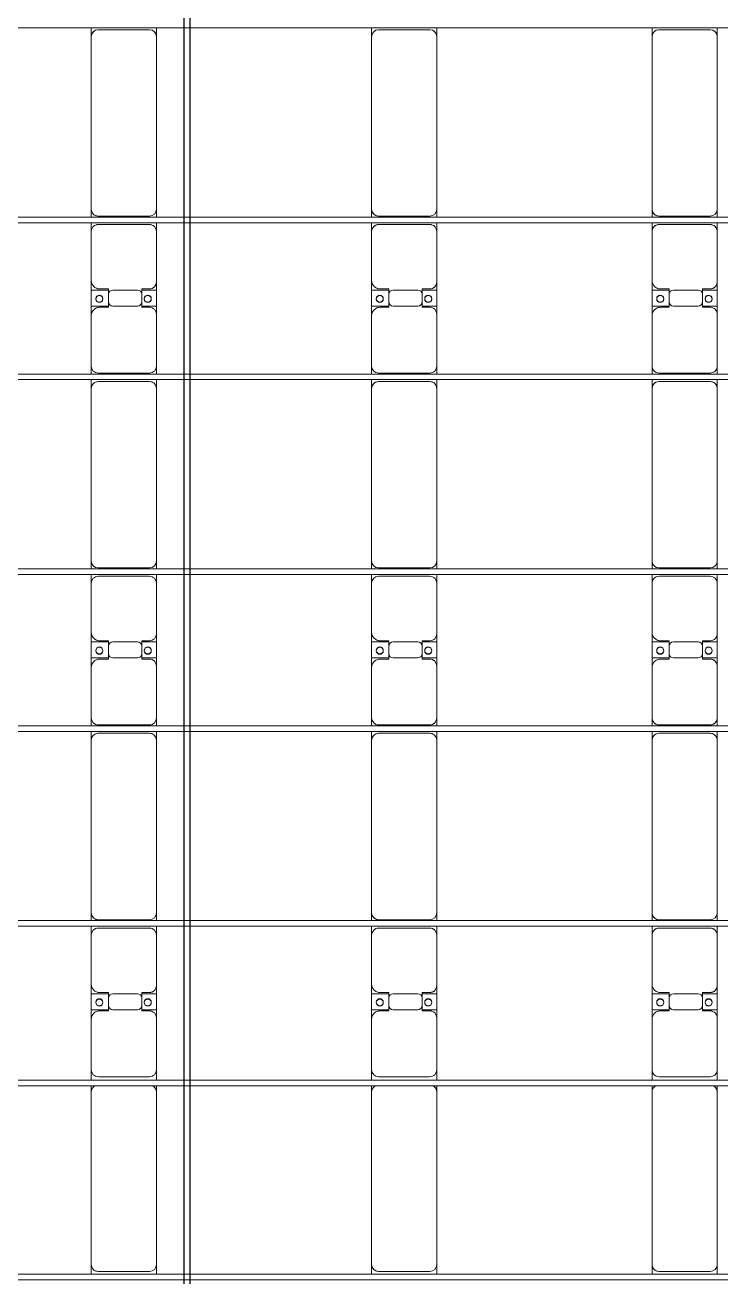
# Model space of a CAD drawing. Header units: millimetres. Extents: x -147246 to 112336, y -213734 to -86506.
# Drawn here: x -28820 to -23856, y -167387 to -158455 of the extents above; entities that cross this region are included whole.
import ezdxf

# ---------------------------------------------------------------- set-up
doc = ezdxf.new("R2010")
doc.units = ezdxf.units.MM
doc.layers.add('A-GENM', color=13, linetype='Continuous', lineweight=9)
doc.layers.add('S-BEAM', color=12, linetype='Continuous', lineweight=9)

# ---------------------------------------------------------------- blocks, each defined once
blk = doc.blocks.new('Dầm C52 - Dầm C52-18786-BỐ TRÍ KHUNG KẾT CẤU BÈ PIN 05')
at = {"layer": 'S-BEAM', "color": 1}
blk.add_line((-74474.3, 20), (74474.3, 20), dxfattribs=at)
blk = doc.blocks.new('Dầm C52 - Dầm C52-18787-BỐ TRÍ KHUNG KẾT CẤU BÈ PIN 05')
at = {"layer": 'S-BEAM', "color": 1}
for p, q in [((-74474.3, 20), (74474.3, 20)), ((74474.3, -20), (-74474.3, -20))]:
    blk.add_line(p, q, dxfattribs=at)
blk = doc.blocks.new('Dầm C52 - Dầm C52-18788-BỐ TRÍ KHUNG KẾT CẤU BÈ PIN 05')
at = {"layer": 'S-BEAM', "color": 1}
for p, q in [((-74474.3, 20), (74474.3, 20)), ((74474.3, -20), (-74474.3, -20))]:
    blk.add_line(p, q, dxfattribs=at)
blk = doc.blocks.new('Dầm C52 - Dầm C52-18789-BỐ TRÍ KHUNG KẾT CẤU BÈ PIN 05')
at = {"layer": 'S-BEAM', "color": 1}
for p, q in [((-74474.3, 20), (74474.3, 20)), ((74474.3, -20), (-74474.3, -20))]:
    blk.add_line(p, q, dxfattribs=at)
blk = doc.blocks.new('Dầm C52 - Dầm C52-18790-BỐ TRÍ KHUNG KẾT CẤU BÈ PIN 05')
at = {"layer": 'S-BEAM', "color": 1}
for p, q in [((-74474.3, 20), (74474.3, 20)), ((74474.3, -20), (-74474.3, -20))]:
    blk.add_line(p, q, dxfattribs=at)
blk = doc.blocks.new('Dai phao do pin - DẢI PHAO ĐỠ PIN-V35-BỐ TRÍ KHUNG KẾT CẤU BÈ PIN 05')
at = {"layer": 'A-GENM', "color": 7}
for p, q in [((34450.8, 241.6), (34519.7, 241.6)), ((34469.7, 191.6), (34469.7, -173.4)), ((35750.3, 241.6), (34519.7, 241.6)), ((35750.3, 241.6), (35795.8, 241.6)), ((35835.8, 241.6), (35909.7, 241.6)), ((35859.7, 191.6), (35859.7, -173.4)), ((36269.7, 241.6), (35909.7, 241.6)), ((36269.7, 241.6), (36452.2, 241.6)), ((36329.7, 118.2), (36329.7, 181.6)), ((36337.8, 241.6), (36520.3, 241.6)), ((36337.8, 118.2), (36337.8, 241.6)), ((36452.2, 241.6), (36452.2, 118.2)), ((36460.3, 181.6), (36460.3, 118.2)), ((36870.3, 241.6), (36520.3, 241.6)), ((36870.3, 241.6), (36933.2, 241.6)), ((36920.3, -173.4), (36920.3, 191.6)), ((36973.2, 241.6), (37029.7, 241.6)), ((36979.7, 191.6), (36979.7, -173.4)), ((38260.3, 241.6), (37029.7, 241.6)), ((38260.3, 241.6), (38323.2, 241.6)), ((38310.3, -173.4), (38310.3, 191.6)), ((38363.2, 241.6), (38419.7, 241.6)), ((38369.7, 191.6), (38369.7, -173.4)), ((38779.7, 241.6), (38419.7, 241.6)), ((38779.7, 241.6), (38962.2, 241.6)), ((38839.7, 118.2), (38839.7, 181.6)), ((38847.8, 241.6), (39030.3, 241.6)), ((38847.8, 118.2), (38847.8, 241.6)), ((38962.2, 241.6), (38962.2, 118.2)), ((38970.3, 181.6), (38970.3, 118.2)), ((39380.3, 241.6), (39030.3, 241.6)), ((39380.3, 241.6), (39443.2, 241.6)), ((39430.3, -173.4), (39430.3, 191.6)), ((39483.2, 241.6), (39539.7, 241.6)), ((39489.7, 191.6), (39489.7, -173.4)), ((40770.3, 241.6), (39539.7, 241.6)), ((40770.3, 241.6), (40833.2, 241.6)), ((40820.3, -173.4), (40820.3, 191.6)), ((40873.2, 241.6), (40929.7, 241.6)), ((40879.7, 191.6), (40879.7, -173.4)), ((41289.7, 241.6), (40929.7, 241.6)), ((41289.7, 241.6), (41472.2, 241.6)), ((41349.7, 118.2), (41349.7, 181.6)), ((41357.8, 241.6), (41540.3, 241.6)), ((41357.8, 118.2), (41357.8, 241.6)), ((41472.2, 241.6), (41472.2, 118.2)), ((41480.3, 181.6), (41480.3, 118.2)), ((41890.3, 241.6), (41540.3, 241.6)), ((41890.3, 241.6), (41953.2, 241.6)), ((41940.3, -173.4), (41940.3, 191.6)), ((41993.2, 241.6), (42049.7, 241.6)), ((41999.7, 191.6), (41999.7, -173.4)), ((43280.3, 241.6), (42049.7, 241.6)), ((43280.3, 241.6), (43343.2, 241.6)), ((43330.3, -173.4), (43330.3, 191.6)), ((36422.2, 118.2), (36329.7, 118.2)), ((36460.3, 118.2), (36367.8, 118.2)), ((38932.2, 118.2), (38839.7, 118.2)), ((38970.3, 118.2), (38877.8, 118.2)), ((41442.2, 118.2), (41349.7, 118.2)), ((41480.3, 118.2), (41387.8, 118.2)), ((36337.8, 88.2), (36337.8, -88.2)), ((36452.2, -88.2), (36452.2, 88.2)), ((38847.8, 88.2), (38847.8, -88.2)), ((38962.2, -88.2), (38962.2, 88.2)), ((41357.8, 88.2), (41357.8, -88.2)), ((41472.2, -88.2), (41472.2, 88.2)), ((36329.7, -173.4), (36329.7, -118.2)), ((36329.7, -118.2), (36422.2, -118.2)), ((36337.8, -223.4), (36337.8, -118.2)), ((36367.8, -118.2), (36460.3, -118.2)), ((36452.2, -118.2), (36452.2, -223.4)), ((36460.3, -118.2), (36460.3, -173.4)), ((38839.7, -173.4), (38839.7, -118.2)), ((38839.7, -118.2), (38932.2, -118.2)), ((38847.8, -223.4), (38847.8, -118.2)), ((38877.8, -118.2), (38970.3, -118.2)), ((38962.2, -118.2), (38962.2, -223.4)), ((38970.3, -118.2), (38970.3, -173.4)), ((41349.7, -173.4), (41349.7, -118.2)), ((41349.7, -118.2), (41442.2, -118.2)), ((41357.8, -223.4), (41357.8, -118.2)), ((41387.8, -118.2), (41480.3, -118.2)), ((41472.2, -118.2), (41472.2, -223.4)), ((41480.3, -118.2), (41480.3, -173.4)), ((34519.7, -223.4), (34450.8, -223.4)), ((34519.7, -223.4), (35750.3, -223.4)), ((35795.8, -223.4), (35750.3, -223.4)), ((35909.7, -223.4), (35835.8, -223.4)), ((35909.7, -223.4), (36279.7, -223.4)), ((36452.2, -223.4), (36279.7, -223.4)), ((36510.3, -223.4), (36337.8, -223.4)), ((36510.3, -223.4), (36870.3, -223.4)), ((36933.2, -223.4), (36870.3, -223.4)), ((37029.7, -223.4), (36973.2, -223.4)), ((37029.7, -223.4), (38260.3, -223.4)), ((38323.2, -223.4), (38260.3, -223.4)), ((38419.7, -223.4), (38363.2, -223.4)), ((38419.7, -223.4), (38789.7, -223.4)), ((38962.2, -223.4), (38791.2, -223.4)), ((39020.3, -223.4), (38847.8, -223.4)), ((39020.3, -223.4), (39380.3, -223.4)), ((39443.2, -223.4), (39380.3, -223.4)), ((39539.7, -223.4), (39483.2, -223.4)), ((39539.7, -223.4), (40770.3, -223.4)), ((40833.2, -223.4), (40770.3, -223.4)), ((40929.7, -223.4), (40873.2, -223.4)), ((40929.7, -223.4), (41299.7, -223.4)), ((41472.2, -223.4), (41299.7, -223.4)), ((41530.3, -223.4), (41357.8, -223.4)), ((41530.3, -223.4), (41890.3, -223.4)), ((41953.2, -223.4), (41890.3, -223.4)), ((42049.7, -223.4), (41993.2, -223.4)), ((42049.7, -223.4), (43280.3, -223.4)), ((43343.2, -223.4), (43280.3, -223.4))]:
    blk.add_line(p, q, dxfattribs=at)
for centre, radius, start, end in [((34519.7, 191.6), 50, 90, 180), ((34519.7, 191.6), 50, 105, 180), ((35750.3, 191.6), 50, 30, 90), ((35750.3, 191.6), 50, 30, 90), ((35909.7, 191.6), 50, 90, 180), ((35909.7, 191.6), 50, 135, 180), ((36269.7, 181.6), 60, 360, 90), ((36269.7, 181.6), 60, 360, 30), ((36388.6, 183.2), 25, 0, 180), ((36388.6, 183.2), 25, 180, 0), ((36391.4, 183.2), 25, 0, 180), ((36391.4, 183.2), 25, 180, 0), ((36520.3, 181.6), 60, 90, 180), ((36520.3, 181.6), 60, 150, 180), ((36870.3, 191.6), 50, 0, 90), ((36870.3, 191.6), 50, 0, 45), ((37029.7, 191.6), 50, 90, 180), ((37029.7, 191.6), 50, 105, 180), ((38260.3, 191.6), 50, 360, 90), ((38260.3, 191.6), 50, 15, 90), ((38419.7, 191.6), 50, 90, 180), ((38419.7, 191.6), 50, 135, 180), ((38779.7, 181.6), 60, 360, 90), ((38779.7, 181.6), 60, 360, 30), ((38898.6, 183.2), 25, 0, 180), ((38898.6, 183.2), 25, 180, 360), ((38901.4, 183.2), 25, 360, 180), ((38901.4, 183.2), 25, 180, 360), ((39030.3, 181.6), 60, 90, 180), ((39030.3, 181.6), 60, 150, 180), ((39380.3, 191.6), 50, 0, 90), ((39380.3, 191.6), 50, 0, 45), ((39539.7, 191.6), 50, 90, 180), ((39539.7, 191.6), 50, 105, 180), ((40770.3, 191.6), 50, 0, 90), ((40770.3, 191.6), 50, 15, 90), ((40929.7, 191.6), 50, 90, 180), ((40929.7, 191.6), 50, 135, 180), ((41289.7, 181.6), 60, 360, 90), ((41289.7, 181.6), 60, 360, 30), ((41408.6, 183.2), 25, 0, 180), ((41408.6, 183.2), 25, 180, 0), ((41411.4, 183.2), 25, 0, 180), ((41411.4, 183.2), 25, 180, 0), ((41540.3, 181.6), 60, 90, 180), ((41540.3, 181.6), 60, 150, 180), ((41890.3, 191.6), 50, 360, 90), ((41890.3, 191.6), 50, 360, 45), ((42049.7, 191.6), 50, 90, 180), ((42049.7, 191.6), 50, 105, 180), ((43280.3, 191.6), 50, 360, 90), ((43280.3, 191.6), 50, 15, 90), ((36367.8, 88.2), 30, 90, 180), ((36422.2, 88.2), 30, 0, 90), ((38877.8, 88.2), 30, 90, 180), ((38932.2, 88.2), 30, 0, 90), ((41387.8, 88.2), 30, 90, 180), ((41442.2, 88.2), 30, 0, 90), ((36367.8, -88.2), 30, 180, 270), ((36422.2, -88.2), 30, 270, 360), ((38877.8, -88.2), 30, 180, 270), ((38932.2, -88.2), 30, 270, 0), ((41387.8, -88.2), 30, 180, 270), ((41442.2, -88.2), 30, 270, 0), ((34519.7, -173.4), 50, 180, 270), ((34519.7, -173.4), 50, 180, 270), ((35909.7, -173.4), 50, 180, 270), ((35909.7, -173.4), 50, 180, 225), ((36279.7, -173.4), 50, 270, 360), ((36279.7, -173.4), 50, 315, 0), ((36388.6, -161.8), 25, 0, 180), ((36388.6, -161.8), 25, 180, 0), ((36391.4, -161.8), 25, 0, 180), ((36391.4, -161.8), 25, 180, 0), ((36510.3, -173.4), 50, 180, 270), ((36510.3, -173.4), 50, 180, 225), ((36870.3, -173.4), 50, 270, 0), ((36870.3, -173.4), 50, 315, 360), ((37029.7, -173.4), 50, 180, 270), ((37029.7, -173.4), 50, 180, 270), ((38260.3, -173.4), 50, 270, 360), ((38260.3, -173.4), 50, 285, 360), ((38419.7, -173.4), 50, 180, 270), ((38419.7, -173.4), 50, 180, 225), ((38789.7, -173.4), 50, 270, 0), ((38789.7, -173.4), 50, 315, 0), ((38898.6, -161.8), 25, 360, 180), ((38898.6, -161.8), 25, 180, 360), ((38901.4, -161.8), 25, 0, 180), ((38901.4, -161.8), 25, 180, 360), ((39020.3, -173.4), 50, 180, 270), ((39020.3, -173.4), 50, 180, 225), ((39380.3, -173.4), 50, 270, 0), ((39380.3, -173.4), 50, 315, 0), ((39539.7, -173.4), 50, 180, 270), ((39539.7, -173.4), 50, 180, 270), ((40770.3, -173.4), 50, 270, 360), ((40770.3, -173.4), 50, 285, 0), ((40929.7, -173.4), 50, 180, 270), ((40929.7, -173.4), 50, 180, 225), ((41299.7, -173.4), 50, 270, 360), ((41299.7, -173.4), 50, 315, 0), ((41408.6, -161.8), 25, 360, 180), ((41408.6, -161.8), 25, 180, 360), ((41411.4, -161.8), 25, 0, 180), ((41411.4, -161.8), 25, 180, 0), ((41530.3, -173.4), 50, 180, 270), ((41530.3, -173.4), 50, 180, 225), ((41890.3, -173.4), 50, 270, 0), ((41890.3, -173.4), 50, 315, 0), ((42049.7, -173.4), 50, 180, 270), ((42049.7, -173.4), 50, 180, 270), ((43280.3, -173.4), 50, 270, 360), ((43280.3, -173.4), 50, 285, 360), ((35750.3, -173.4), 50, 270, 330), ((35750.3, -173.4), 50, 285, 330)]:
    blk.add_arc(centre, radius, start, end, dxfattribs=at)
blk = doc.blocks.new('Dai phao do pin - DẢI PHAO ĐỠ PIN-V36-BỐ TRÍ KHUNG KẾT CẤU BÈ PIN 05')
at = {"layer": 'A-GENM', "color": 7}
for p, q in [((34450.8, 241.6), (34519.7, 241.6)), ((34469.7, 191.6), (34469.7, -173.4)), ((35750.3, 241.6), (34519.7, 241.6)), ((35750.3, 241.6), (35795.8, 241.6)), ((35835.8, 241.6), (35909.7, 241.6)), ((35859.7, 191.6), (35859.7, -173.4)), ((36269.7, 241.6), (35909.7, 241.6)), ((36269.7, 241.6), (36452.2, 241.6)), ((36329.7, 118.2), (36329.7, 181.6)), ((36337.8, 241.6), (36520.3, 241.6)), ((36337.8, 118.2), (36337.8, 241.6)), ((36452.2, 241.6), (36452.2, 118.2)), ((36460.3, 181.6), (36460.3, 118.2)), ((36870.3, 241.6), (36520.3, 241.6)), ((36870.3, 241.6), (36933.2, 241.6)), ((36920.3, -173.4), (36920.3, 191.6)), ((36973.2, 241.6), (37029.7, 241.6)), ((36979.7, 191.6), (36979.7, -173.4)), ((38260.3, 241.6), (37029.7, 241.6)), ((38260.3, 241.6), (38323.2, 241.6)), ((38310.3, -173.4), (38310.3, 191.6)), ((38363.2, 241.6), (38419.7, 241.6)), ((38369.7, 191.6), (38369.7, -173.4)), ((38779.7, 241.6), (38419.7, 241.6)), ((38779.7, 241.6), (38962.2, 241.6)), ((38839.7, 118.2), (38839.7, 181.6)), ((38847.8, 241.6), (39030.3, 241.6)), ((38847.8, 118.2), (38847.8, 241.6)), ((38962.2, 241.6), (38962.2, 118.2)), ((38970.3, 181.6), (38970.3, 118.2)), ((39380.3, 241.6), (39030.3, 241.6)), ((39380.3, 241.6), (39443.2, 241.6)), ((39430.3, -173.4), (39430.3, 191.6)), ((39483.2, 241.6), (39539.7, 241.6)), ((39489.7, 191.6), (39489.7, -173.4)), ((40770.3, 241.6), (39539.7, 241.6)), ((40770.3, 241.6), (40833.2, 241.6)), ((40820.3, -173.4), (40820.3, 191.6)), ((40873.2, 241.6), (40929.7, 241.6)), ((40879.7, 191.6), (40879.7, -173.4)), ((41289.7, 241.6), (40929.7, 241.6)), ((41289.7, 241.6), (41472.2, 241.6)), ((41349.7, 118.2), (41349.7, 181.6)), ((41357.8, 241.6), (41540.3, 241.6)), ((41357.8, 118.2), (41357.8, 241.6)), ((41472.2, 241.6), (41472.2, 118.2)), ((41480.3, 181.6), (41480.3, 118.2)), ((41890.3, 241.6), (41540.3, 241.6)), ((41890.3, 241.6), (41953.2, 241.6)), ((41940.3, -173.4), (41940.3, 191.6)), ((41993.2, 241.6), (42049.7, 241.6)), ((41999.7, 191.6), (41999.7, -173.4)), ((43280.3, 241.6), (42049.7, 241.6)), ((43280.3, 241.6), (43343.2, 241.6)), ((43330.3, -173.4), (43330.3, 191.6)), ((36422.2, 118.2), (36329.7, 118.2)), ((36460.3, 118.2), (36367.8, 118.2)), ((38932.2, 118.2), (38839.7, 118.2)), ((38970.3, 118.2), (38877.8, 118.2)), ((41442.2, 118.2), (41349.7, 118.2)), ((41480.3, 118.2), (41387.8, 118.2)), ((36337.8, 88.2), (36337.8, -88.2)), ((36452.2, -88.2), (36452.2, 88.2)), ((38847.8, 88.2), (38847.8, -88.2)), ((38962.2, -88.2), (38962.2, 88.2)), ((41357.8, 88.2), (41357.8, -88.2)), ((41472.2, -88.2), (41472.2, 88.2)), ((36329.7, -173.4), (36329.7, -118.2)), ((36329.7, -118.2), (36422.2, -118.2)), ((36337.8, -223.4), (36337.8, -118.2)), ((36367.8, -118.2), (36460.3, -118.2)), ((36452.2, -118.2), (36452.2, -223.4)), ((36460.3, -118.2), (36460.3, -173.4)), ((38839.7, -173.4), (38839.7, -118.2)), ((38839.7, -118.2), (38932.2, -118.2)), ((38847.8, -223.4), (38847.8, -118.2)), ((38877.8, -118.2), (38970.3, -118.2)), ((38962.2, -118.2), (38962.2, -223.4)), ((38970.3, -118.2), (38970.3, -173.4)), ((41349.7, -173.4), (41349.7, -118.2)), ((41349.7, -118.2), (41442.2, -118.2)), ((41357.8, -223.4), (41357.8, -118.2)), ((41387.8, -118.2), (41480.3, -118.2)), ((41472.2, -118.2), (41472.2, -223.4)), ((41480.3, -118.2), (41480.3, -173.4)), ((34519.7, -223.4), (34450.8, -223.4)), ((34519.7, -223.4), (35750.3, -223.4)), ((35795.8, -223.4), (35750.3, -223.4)), ((35909.7, -223.4), (35835.8, -223.4)), ((35909.7, -223.4), (36279.7, -223.4)), ((36452.2, -223.4), (36279.7, -223.4)), ((36510.3, -223.4), (36337.8, -223.4)), ((36510.3, -223.4), (36870.3, -223.4)), ((36933.2, -223.4), (36870.3, -223.4)), ((37029.7, -223.4), (36973.2, -223.4)), ((37029.7, -223.4), (38260.3, -223.4)), ((38323.2, -223.4), (38260.3, -223.4)), ((38419.7, -223.4), (38363.2, -223.4)), ((38419.7, -223.4), (38789.7, -223.4)), ((38962.2, -223.4), (38791.2, -223.4)), ((39020.3, -223.4), (38847.8, -223.4)), ((39020.3, -223.4), (39380.3, -223.4)), ((39443.2, -223.4), (39380.3, -223.4)), ((39539.7, -223.4), (39483.2, -223.4)), ((39539.7, -223.4), (40770.3, -223.4)), ((40833.2, -223.4), (40770.3, -223.4)), ((40929.7, -223.4), (40873.2, -223.4)), ((40929.7, -223.4), (41299.7, -223.4)), ((41472.2, -223.4), (41299.7, -223.4)), ((41530.3, -223.4), (41357.8, -223.4)), ((41530.3, -223.4), (41890.3, -223.4)), ((41953.2, -223.4), (41890.3, -223.4)), ((42049.7, -223.4), (41993.2, -223.4)), ((42049.7, -223.4), (43280.3, -223.4)), ((43343.2, -223.4), (43280.3, -223.4))]:
    blk.add_line(p, q, dxfattribs=at)
for centre, radius, start, end in [((34519.7, 191.6), 50, 90, 180), ((34519.7, 191.6), 50, 105, 180), ((35750.3, 191.6), 50, 30, 90), ((35750.3, 191.6), 50, 30, 90), ((35909.7, 191.6), 50, 90, 180), ((35909.7, 191.6), 50, 135, 180), ((36269.7, 181.6), 60, 360, 90), ((36269.7, 181.6), 60, 360, 30), ((36388.6, 183.2), 25, 0, 180), ((36388.6, 183.2), 25, 180, 0), ((36391.4, 183.2), 25, 0, 180), ((36391.4, 183.2), 25, 180, 0), ((36520.3, 181.6), 60, 90, 180), ((36520.3, 181.6), 60, 150, 180), ((36870.3, 191.6), 50, 0, 90), ((36870.3, 191.6), 50, 0, 45), ((37029.7, 191.6), 50, 90, 180), ((37029.7, 191.6), 50, 105, 180), ((38260.3, 191.6), 50, 360, 90), ((38260.3, 191.6), 50, 15, 90), ((38419.7, 191.6), 50, 90, 180), ((38419.7, 191.6), 50, 135, 180), ((38779.7, 181.6), 60, 360, 90), ((38779.7, 181.6), 60, 360, 30), ((38898.6, 183.2), 25, 0, 180), ((38898.6, 183.2), 25, 180, 360), ((38901.4, 183.2), 25, 360, 180), ((38901.4, 183.2), 25, 180, 360), ((39030.3, 181.6), 60, 90, 180), ((39030.3, 181.6), 60, 150, 180), ((39380.3, 191.6), 50, 0, 90), ((39380.3, 191.6), 50, 0, 45), ((39539.7, 191.6), 50, 90, 180), ((39539.7, 191.6), 50, 105, 180), ((40770.3, 191.6), 50, 0, 90), ((40770.3, 191.6), 50, 15, 90), ((40929.7, 191.6), 50, 90, 180), ((40929.7, 191.6), 50, 135, 180), ((41289.7, 181.6), 60, 360, 90), ((41289.7, 181.6), 60, 360, 30), ((41408.6, 183.2), 25, 0, 180), ((41408.6, 183.2), 25, 180, 0), ((41411.4, 183.2), 25, 0, 180), ((41411.4, 183.2), 25, 180, 0), ((41540.3, 181.6), 60, 90, 180), ((41540.3, 181.6), 60, 150, 180), ((41890.3, 191.6), 50, 360, 90), ((41890.3, 191.6), 50, 360, 45), ((42049.7, 191.6), 50, 90, 180), ((42049.7, 191.6), 50, 105, 180), ((43280.3, 191.6), 50, 360, 90), ((43280.3, 191.6), 50, 15, 90), ((36367.8, 88.2), 30, 90, 180), ((36422.2, 88.2), 30, 0, 90), ((38877.8, 88.2), 30, 90, 180), ((38932.2, 88.2), 30, 0, 90), ((41387.8, 88.2), 30, 90, 180), ((41442.2, 88.2), 30, 0, 90), ((36367.8, -88.2), 30, 180, 270), ((36422.2, -88.2), 30, 270, 360), ((38877.8, -88.2), 30, 180, 270), ((38932.2, -88.2), 30, 270, 0), ((41387.8, -88.2), 30, 180, 270), ((41442.2, -88.2), 30, 270, 0), ((34519.7, -173.4), 50, 180, 270), ((34519.7, -173.4), 50, 180, 270), ((35909.7, -173.4), 50, 180, 270), ((35909.7, -173.4), 50, 180, 225), ((36279.7, -173.4), 50, 270, 360), ((36279.7, -173.4), 50, 315, 0), ((36388.6, -161.8), 25, 0, 180), ((36388.6, -161.8), 25, 180, 0), ((36391.4, -161.8), 25, 0, 180), ((36391.4, -161.8), 25, 180, 0), ((36510.3, -173.4), 50, 180, 270), ((36510.3, -173.4), 50, 180, 225), ((36870.3, -173.4), 50, 270, 0), ((36870.3, -173.4), 50, 315, 360), ((37029.7, -173.4), 50, 180, 270), ((37029.7, -173.4), 50, 180, 270), ((38260.3, -173.4), 50, 270, 360), ((38260.3, -173.4), 50, 285, 360), ((38419.7, -173.4), 50, 180, 270), ((38419.7, -173.4), 50, 180, 225), ((38789.7, -173.4), 50, 270, 0), ((38789.7, -173.4), 50, 315, 0), ((38898.6, -161.8), 25, 360, 180), ((38898.6, -161.8), 25, 180, 360), ((38901.4, -161.8), 25, 0, 180), ((38901.4, -161.8), 25, 180, 360), ((39020.3, -173.4), 50, 180, 270), ((39020.3, -173.4), 50, 180, 225), ((39380.3, -173.4), 50, 270, 0), ((39380.3, -173.4), 50, 315, 0), ((39539.7, -173.4), 50, 180, 270), ((39539.7, -173.4), 50, 180, 270), ((40770.3, -173.4), 50, 270, 360), ((40770.3, -173.4), 50, 285, 0), ((40929.7, -173.4), 50, 180, 270), ((40929.7, -173.4), 50, 180, 225), ((41299.7, -173.4), 50, 270, 360), ((41299.7, -173.4), 50, 315, 0), ((41408.6, -161.8), 25, 360, 180), ((41408.6, -161.8), 25, 180, 360), ((41411.4, -161.8), 25, 0, 180), ((41411.4, -161.8), 25, 180, 0), ((41530.3, -173.4), 50, 180, 270), ((41530.3, -173.4), 50, 180, 225), ((41890.3, -173.4), 50, 270, 0), ((41890.3, -173.4), 50, 315, 0), ((42049.7, -173.4), 50, 180, 270), ((42049.7, -173.4), 50, 180, 270), ((43280.3, -173.4), 50, 270, 360), ((43280.3, -173.4), 50, 285, 360), ((35750.3, -173.4), 50, 270, 330), ((35750.3, -173.4), 50, 285, 330)]:
    blk.add_arc(centre, radius, start, end, dxfattribs=at)
blk = doc.blocks.new('Dai phao do pin - DẢI PHAO ĐỠ PIN-V37-BỐ TRÍ KHUNG KẾT CẤU BÈ PIN 05')
at = {"layer": 'A-GENM', "color": 7}
for p, q in [((34450.8, 241.6), (34519.7, 241.6)), ((34469.7, 191.6), (34469.7, -173.4)), ((35750.3, 241.6), (34519.7, 241.6)), ((35750.3, 241.6), (35795.8, 241.6)), ((35835.8, 241.6), (35909.7, 241.6)), ((35859.7, 191.6), (35859.7, -173.4)), ((36269.7, 241.6), (35909.7, 241.6)), ((36269.7, 241.6), (36452.2, 241.6)), ((36329.7, 118.2), (36329.7, 181.6)), ((36337.8, 241.6), (36520.3, 241.6)), ((36337.8, 118.2), (36337.8, 241.6)), ((36452.2, 241.6), (36452.2, 118.2)), ((36460.3, 181.6), (36460.3, 118.2)), ((36870.3, 241.6), (36520.3, 241.6)), ((36870.3, 241.6), (36933.2, 241.6)), ((36920.3, -173.4), (36920.3, 191.6)), ((36973.2, 241.6), (37029.7, 241.6)), ((36979.7, 191.6), (36979.7, -173.4)), ((38260.3, 241.6), (37029.7, 241.6)), ((38260.3, 241.6), (38323.2, 241.6)), ((38310.3, -173.4), (38310.3, 191.6)), ((38363.2, 241.6), (38419.7, 241.6)), ((38369.7, 191.6), (38369.7, -173.4)), ((38779.7, 241.6), (38419.7, 241.6)), ((38779.7, 241.6), (38962.2, 241.6)), ((38839.7, 118.2), (38839.7, 181.6)), ((38847.8, 241.6), (39030.3, 241.6)), ((38847.8, 118.2), (38847.8, 241.6)), ((38962.2, 241.6), (38962.2, 118.2)), ((38970.3, 181.6), (38970.3, 118.2)), ((39380.3, 241.6), (39030.3, 241.6)), ((39380.3, 241.6), (39443.2, 241.6)), ((39430.3, -173.4), (39430.3, 191.6)), ((39483.2, 241.6), (39539.7, 241.6)), ((39489.7, 191.6), (39489.7, -173.4)), ((40770.3, 241.6), (39539.7, 241.6)), ((40770.3, 241.6), (40833.2, 241.6)), ((40820.3, -173.4), (40820.3, 191.6)), ((40873.2, 241.6), (40929.7, 241.6)), ((40879.7, 191.6), (40879.7, -173.4)), ((41289.7, 241.6), (40929.7, 241.6)), ((41289.7, 241.6), (41472.2, 241.6)), ((41349.7, 118.2), (41349.7, 181.6)), ((41357.8, 241.6), (41540.3, 241.6)), ((41357.8, 118.2), (41357.8, 241.6)), ((41472.2, 241.6), (41472.2, 118.2)), ((41480.3, 181.6), (41480.3, 118.2)), ((41890.3, 241.6), (41540.3, 241.6)), ((41890.3, 241.6), (41953.2, 241.6)), ((41940.3, -173.4), (41940.3, 191.6)), ((41993.2, 241.6), (42049.7, 241.6)), ((41999.7, 191.6), (41999.7, -173.4)), ((43280.3, 241.6), (42049.7, 241.6)), ((43280.3, 241.6), (43343.2, 241.6)), ((43330.3, -173.4), (43330.3, 191.6)), ((36422.2, 118.2), (36329.7, 118.2)), ((36460.3, 118.2), (36367.8, 118.2)), ((38932.2, 118.2), (38839.7, 118.2)), ((38970.3, 118.2), (38877.8, 118.2)), ((41442.2, 118.2), (41349.7, 118.2)), ((41480.3, 118.2), (41387.8, 118.2)), ((36337.8, 88.2), (36337.8, -88.2)), ((36452.2, -88.2), (36452.2, 88.2)), ((38847.8, 88.2), (38847.8, -88.2)), ((38962.2, -88.2), (38962.2, 88.2)), ((41357.8, 88.2), (41357.8, -88.2)), ((41472.2, -88.2), (41472.2, 88.2)), ((36329.7, -173.4), (36329.7, -118.2)), ((36329.7, -118.2), (36422.2, -118.2)), ((36337.8, -223.4), (36337.8, -118.2)), ((36367.8, -118.2), (36460.3, -118.2)), ((36452.2, -118.2), (36452.2, -223.4)), ((36460.3, -118.2), (36460.3, -173.4)), ((38839.7, -173.4), (38839.7, -118.2)), ((38839.7, -118.2), (38932.2, -118.2)), ((38847.8, -223.4), (38847.8, -118.2)), ((38877.8, -118.2), (38970.3, -118.2)), ((38962.2, -118.2), (38962.2, -223.4)), ((38970.3, -118.2), (38970.3, -173.4)), ((41349.7, -173.4), (41349.7, -118.2)), ((41349.7, -118.2), (41442.2, -118.2)), ((41357.8, -223.4), (41357.8, -118.2)), ((41387.8, -118.2), (41480.3, -118.2)), ((41472.2, -118.2), (41472.2, -223.4)), ((41480.3, -118.2), (41480.3, -173.4)), ((34519.7, -223.4), (34450.8, -223.4)), ((34519.7, -223.4), (35750.3, -223.4)), ((35795.8, -223.4), (35750.3, -223.4)), ((35909.7, -223.4), (35835.8, -223.4)), ((35909.7, -223.4), (36279.7, -223.4)), ((36452.2, -223.4), (36279.7, -223.4)), ((36510.3, -223.4), (36337.8, -223.4)), ((36510.3, -223.4), (36870.3, -223.4)), ((36933.2, -223.4), (36870.3, -223.4)), ((37029.7, -223.4), (36973.2, -223.4)), ((37029.7, -223.4), (38260.3, -223.4)), ((38323.2, -223.4), (38260.3, -223.4)), ((38419.7, -223.4), (38363.2, -223.4)), ((38419.7, -223.4), (38789.7, -223.4)), ((38962.2, -223.4), (38791.2, -223.4)), ((39020.3, -223.4), (38847.8, -223.4)), ((39020.3, -223.4), (39380.3, -223.4)), ((39443.2, -223.4), (39380.3, -223.4)), ((39539.7, -223.4), (39483.2, -223.4)), ((39539.7, -223.4), (40770.3, -223.4)), ((40833.2, -223.4), (40770.3, -223.4)), ((40929.7, -223.4), (40873.2, -223.4)), ((40929.7, -223.4), (41299.7, -223.4)), ((41472.2, -223.4), (41299.7, -223.4)), ((41530.3, -223.4), (41357.8, -223.4)), ((41530.3, -223.4), (41890.3, -223.4)), ((41953.2, -223.4), (41890.3, -223.4)), ((42049.7, -223.4), (41993.2, -223.4)), ((42049.7, -223.4), (43280.3, -223.4)), ((43343.2, -223.4), (43280.3, -223.4))]:
    blk.add_line(p, q, dxfattribs=at)
for centre, radius, start, end in [((34519.7, 191.6), 50, 90, 180), ((34519.7, 191.6), 50, 105, 180), ((35750.3, 191.6), 50, 30, 90), ((35750.3, 191.6), 50, 30, 90), ((35909.7, 191.6), 50, 90, 180), ((35909.7, 191.6), 50, 135, 180), ((36269.7, 181.6), 60, 360, 90), ((36269.7, 181.6), 60, 360, 30), ((36388.6, 183.2), 25, 0, 180), ((36388.6, 183.2), 25, 180, 0), ((36391.4, 183.2), 25, 0, 180), ((36391.4, 183.2), 25, 180, 0), ((36520.3, 181.6), 60, 90, 180), ((36520.3, 181.6), 60, 150, 180), ((36870.3, 191.6), 50, 0, 90), ((36870.3, 191.6), 50, 0, 45), ((37029.7, 191.6), 50, 90, 180), ((37029.7, 191.6), 50, 105, 180), ((38260.3, 191.6), 50, 360, 90), ((38260.3, 191.6), 50, 15, 90), ((38419.7, 191.6), 50, 90, 180), ((38419.7, 191.6), 50, 135, 180), ((38779.7, 181.6), 60, 360, 90), ((38779.7, 181.6), 60, 360, 30), ((38898.6, 183.2), 25, 0, 180), ((38898.6, 183.2), 25, 180, 360), ((38901.4, 183.2), 25, 360, 180), ((38901.4, 183.2), 25, 180, 360), ((39030.3, 181.6), 60, 90, 180), ((39030.3, 181.6), 60, 150, 180), ((39380.3, 191.6), 50, 0, 90), ((39380.3, 191.6), 50, 0, 45), ((39539.7, 191.6), 50, 90, 180), ((39539.7, 191.6), 50, 105, 180), ((40770.3, 191.6), 50, 0, 90), ((40770.3, 191.6), 50, 15, 90), ((40929.7, 191.6), 50, 90, 180), ((40929.7, 191.6), 50, 135, 180), ((41289.7, 181.6), 60, 360, 90), ((41289.7, 181.6), 60, 360, 30), ((41408.6, 183.2), 25, 0, 180), ((41408.6, 183.2), 25, 180, 0), ((41411.4, 183.2), 25, 0, 180), ((41411.4, 183.2), 25, 180, 0), ((41540.3, 181.6), 60, 90, 180), ((41540.3, 181.6), 60, 150, 180), ((41890.3, 191.6), 50, 360, 90), ((41890.3, 191.6), 50, 360, 45), ((42049.7, 191.6), 50, 90, 180), ((42049.7, 191.6), 50, 105, 180), ((43280.3, 191.6), 50, 360, 90), ((43280.3, 191.6), 50, 15, 90), ((36367.8, 88.2), 30, 90, 180), ((36422.2, 88.2), 30, 0, 90), ((38877.8, 88.2), 30, 90, 180), ((38932.2, 88.2), 30, 0, 90), ((41387.8, 88.2), 30, 90, 180), ((41442.2, 88.2), 30, 0, 90), ((36367.8, -88.2), 30, 180, 270), ((36422.2, -88.2), 30, 270, 360), ((38877.8, -88.2), 30, 180, 270), ((38932.2, -88.2), 30, 270, 0), ((41387.8, -88.2), 30, 180, 270), ((41442.2, -88.2), 30, 270, 0), ((34519.7, -173.4), 50, 180, 270), ((34519.7, -173.4), 50, 180, 270), ((35909.7, -173.4), 50, 180, 270), ((35909.7, -173.4), 50, 180, 225), ((36279.7, -173.4), 50, 270, 360), ((36279.7, -173.4), 50, 315, 0), ((36388.6, -161.8), 25, 0, 180), ((36388.6, -161.8), 25, 180, 0), ((36391.4, -161.8), 25, 0, 180), ((36391.4, -161.8), 25, 180, 0), ((36510.3, -173.4), 50, 180, 270), ((36510.3, -173.4), 50, 180, 225), ((36870.3, -173.4), 50, 270, 0), ((36870.3, -173.4), 50, 315, 360), ((37029.7, -173.4), 50, 180, 270), ((37029.7, -173.4), 50, 180, 270), ((38260.3, -173.4), 50, 270, 360), ((38260.3, -173.4), 50, 285, 360), ((38419.7, -173.4), 50, 180, 270), ((38419.7, -173.4), 50, 180, 225), ((38789.7, -173.4), 50, 270, 0), ((38789.7, -173.4), 50, 315, 0), ((38898.6, -161.8), 25, 360, 180), ((38898.6, -161.8), 25, 180, 360), ((38901.4, -161.8), 25, 0, 180), ((38901.4, -161.8), 25, 180, 360), ((39020.3, -173.4), 50, 180, 270), ((39020.3, -173.4), 50, 180, 225), ((39380.3, -173.4), 50, 270, 0), ((39380.3, -173.4), 50, 315, 0), ((39539.7, -173.4), 50, 180, 270), ((39539.7, -173.4), 50, 180, 270), ((40770.3, -173.4), 50, 270, 360), ((40770.3, -173.4), 50, 285, 0), ((40929.7, -173.4), 50, 180, 270), ((40929.7, -173.4), 50, 180, 225), ((41299.7, -173.4), 50, 270, 360), ((41299.7, -173.4), 50, 315, 0), ((41408.6, -161.8), 25, 360, 180), ((41408.6, -161.8), 25, 180, 360), ((41411.4, -161.8), 25, 0, 180), ((41411.4, -161.8), 25, 180, 0), ((41530.3, -173.4), 50, 180, 270), ((41530.3, -173.4), 50, 180, 225), ((41890.3, -173.4), 50, 270, 0), ((41890.3, -173.4), 50, 315, 0), ((42049.7, -173.4), 50, 180, 270), ((42049.7, -173.4), 50, 180, 270), ((43280.3, -173.4), 50, 270, 360), ((43280.3, -173.4), 50, 285, 360), ((35750.3, -173.4), 50, 270, 330), ((35750.3, -173.4), 50, 285, 330)]:
    blk.add_arc(centre, radius, start, end, dxfattribs=at)
blk = doc.blocks.new('Dầm C52 - Hộp 40x60-25901-BỐ TRÍ KHUNG KẾT CẤU BÈ PIN 05')
at = {"layer": 'S-BEAM', "color": 3, "lineweight": 25}
for p, q in [((-55977.2, 20), (55977.2, 20)), ((55977.2, -20), (-55977.2, -20))]:
    blk.add_line(p, q, dxfattribs=at)
blk = doc.blocks.new('HOBANMONG_BEPIN 5_rvt-1-BỐ TRÍ KHUNG KẾT CẤU BÈ PIN 05')
at = {"layer": 'A-GENM', "color": 3, "lineweight": 25, "rotation": 89.99977101252024}
for name, p in [('Dai phao do pin - DẢI PHAO ĐỠ PIN-V35-BỐ TRÍ KHUNG KẾT CẤU BÈ PIN 05', (-28105.9, -201818.2)), ('Dai phao do pin - DẢI PHAO ĐỠ PIN-V36-BỐ TRÍ KHUNG KẾT CẤU BÈ PIN 05', (-26105.9, -201818.2)), ('Dai phao do pin - DẢI PHAO ĐỠ PIN-V37-BỐ TRÍ KHUNG KẾT CẤU BÈ PIN 05', (-24105.9, -201818.2))]:
    blk.add_blockref(name, p, dxfattribs=at)
at = {"layer": 'S-BEAM', "color": 3, "lineweight": 25}
for name, p, rotation in [('Dầm C52 - Hộp 40x60-25901-BỐ TRÍ KHUNG KẾT CẤU BÈ PIN 05', (-27664.2, -148542), 269.9997710125197), ('Dầm C52 - Dầm C52-18786-BỐ TRÍ KHUNG KẾT CẤU BÈ PIN 05', (-66080.1, -158454.9), 179.9997710135151), ('Dầm C52 - Dầm C52-18787-BỐ TRÍ KHUNG KẾT CẤU BÈ PIN 05', (-66080.1, -159844.9), 179.9997710135151), ('Dầm C52 - Dầm C52-18787-BỐ TRÍ KHUNG KẾT CẤU BÈ PIN 05', (-66080.1, -160964.9), 179.9997710135151), ('Dầm C52 - Dầm C52-18788-BỐ TRÍ KHUNG KẾT CẤU BÈ PIN 05', (-66080.1, -162354.9), 179.9997710135151), ('Dầm C52 - Dầm C52-18788-BỐ TRÍ KHUNG KẾT CẤU BÈ PIN 05', (-66080.1, -163474.9), 179.9997710135151), ('Dầm C52 - Dầm C52-18789-BỐ TRÍ KHUNG KẾT CẤU BÈ PIN 05', (-66080.1, -164864.9), 179.9997710135151), ('Dầm C52 - Dầm C52-18790-BỐ TRÍ KHUNG KẾT CẤU BÈ PIN 05', (-66080.1, -166002.2), 179.9997710135151), ('Dầm C52 - Dầm C52-18790-BỐ TRÍ KHUNG KẾT CẤU BÈ PIN 05', (-66080.1, -167387.2), 179.9997710135151)]:
    blk.add_blockref(name, p, dxfattribs=dict(at, rotation=rotation))

msp = doc.modelspace()

# ---------------------------------------------------------------- block references
at = {"lineweight": 5}
msp.add_blockref('HOBANMONG_BEPIN 5_rvt-1-BỐ TRÍ KHUNG KẾT CẤU BÈ PIN 05', (0, 0), dxfattribs=at)

doc.saveas('drawing.dxf')
